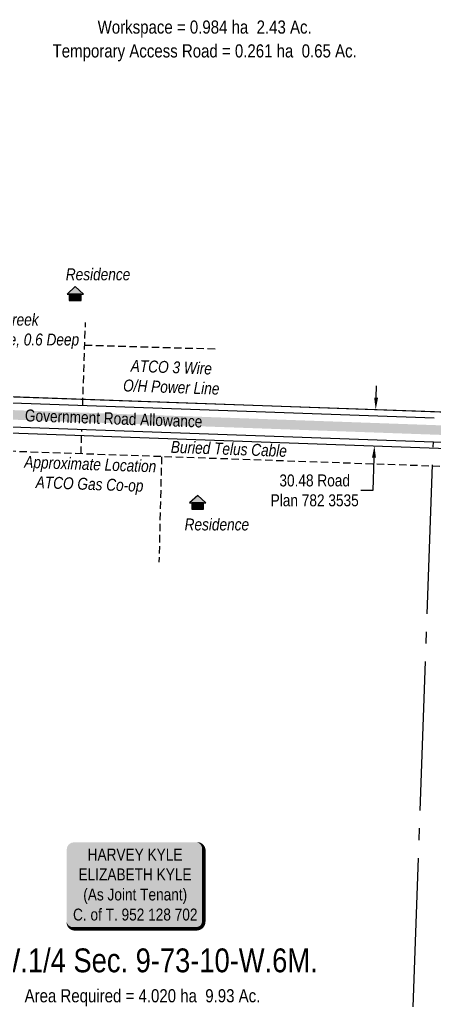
# Model space of a CAD drawing. Extents: x 338216 to 346362, y 6125251 to 6136161.
# Drawn here: x 342632 to 342980, y 6132260 to 6133091 of the extents above; entities that cross this region are included whole.
import ezdxf
from ezdxf.enums import TextEntityAlignment as Align

# ---------------------------------------------------------------- set-up
doc = ezdxf.new("R2010")
doc.units = 0
doc.header["$LTSCALE"] = 5
doc.header["$PDSIZE"] = 0.5
doc.linetypes.add('foc-QUARTERLINE', pattern=[33, 25, -3, 2, -3])
doc.linetypes.add('UG_PIPE', pattern=[1.875, 1.25, -0.625])
doc.layers.get('Defpoints').update_dxf_attribs({"color": 9})
for name, color, linetype in [('AS-OWNER', 7, 'Continuous'), ('AS-PIPE-UG', 44, 'UG_PIPE'), ('AS-PIPE-UG-T', 44, 'Continuous'), ('AS-POWER', 104, 'foc-POWER'), ('AS-POWER-T', 104, 'Continuous'), ('AS-RESIDENCE', 14, 'Continuous'), ('AS-ROADS', 254, 'Continuous'), ('AS-TELUS', 224, 'foc-TEL'), ('C-SYMBOL', 7, 'Continuous'), ('L-AREAREQUIRED', 7, 'Continuous'), ('L-AREAWORK', 5, 'Continuous'), ('L-QSEC', 8, 'foc-QUARTERLINE'), ('L-ROAD-T', 7, 'Continuous'), ('L-SEC', 7, 'Continuous'), ('L-TITLEDB', 4, 'Continuous'), ('L-TITLEDB-T', 4, 'Continuous'), ('T-WATER-T', 170, 'Continuous')]:
    doc.layers.add(name, color=color, linetype=linetype)
doc.styles.add('100L', font='ARIALN.TTF', dxfattribs={"height": 11})
doc.styles.add('175L', font='ARIALN.TTF', dxfattribs={"height": 20})
doc.styles.add('80', font='ARIALN.TTF', dxfattribs={"height": 10})
doc.styles.add('80CG', font='ARIALN.TTF', dxfattribs={"height": 10})
doc.styles.add('80L', font='ARIALN.TTF', dxfattribs={"height": 10})
doc.styles.add('foc-LtypeFont', font='ARIALN.TTF', dxfattribs={"height": 7.35})
doc.styles.add('TXT', font='ARIALN.TTF', dxfattribs={"height": 0.2})
doc.linetypes.add('foc-POWER', pattern='A,6,-1,["P",foc-LtypeFont,S=0.2,R=0,X=-0.625,Y=-0.75],-1.24,4', length=12.24)
doc.linetypes.add('foc-POWER-NOLINE', pattern='A,0,-4,["P",foc-LtypeFont,S=0.2,R=0,X=-0.625,Y=-0.75],-8.24', length=12.24)
doc.linetypes.add('foc-TEL', pattern='A,2,-1,["T",foc-LtypeFont,S=0.2,R=0,X=-0.425,Y=-0.75],-1.24,8', length=12.24)
doc.linetypes.add('foc-TEL-NOLINE', pattern='A,0,-2,["T",foc-LtypeFont,S=0.2,R=0,X=-0.425,Y=-0.75],-10.24', length=12.24)
doc.dimstyles.new('Compass 5 000', dxfattribs={"dimscale": 5, "dimtxt": 9, "dimasz": 2, "dimexe": 0.2, "dimexo": 0.0625, "dimgap": 0.5, "dimtad": 0, "dimtih": 1, "dimtoh": 1, "dimzin": 0, "dimdsep": 46, "dimtxsty": '80CG', "dimcen": 0.1, "dimse1": 1, "dimse2": 1, "dimclrd": 256, "dimclrt": 256, "dimaunit": 1, "dimadec": 4, "dimazin": 0, "dimtfac": 0.06, "dimtofl": 0, "dimtmove": 0, "dimatfit": 1, "dimfxl": 0.2, "dimtolj": 1, "dimtzin": 0, "dimlwd": -1, "dimarcsym": 0})

# ---------------------------------------------------------------- blocks, each defined once
blk = doc.blocks.new('*U83')
h = blk.add_hatch(color=59)
edge = h.paths.add_edge_path()
edge.add_line((-51.5, -37), (51.5, -37))
edge.add_arc((51.5, -31), 6, 270, 360)
edge.add_line((57.5, -31), (57.5, 29.5))
edge.add_arc((51.5, 29.5), 6, 0, 90)
edge.add_line((51.5, 35.5), (-51.5, 35.5))
edge.add_arc((-51.5, 29.5), 6, 90, 180)
edge.add_line((-57.5, 29.5), (-57.5, -31))
edge.add_arc((-51.5, -31), 6, 180, 270)
at = {"color": 1, "flags": 128}
blk.add_lwpolyline([(-51.5, -37, 3, 3, 0), (51.5, -37, 3, 3, 0.414214), (57.5, -31, 3, 3, 0), (57.5, 29.5, 3, 0, 0.414214), (51.5, 35.5, 0, 0, 0), (-51.5, 35.5, 0, 0, 0.414214), (-57.5, 29.5, 0, 0, 0), (-57.5, -31, 0, 3, 0.414214)], format="xyseb", close=True, dxfattribs=at)
blk.add_lwpolyline([(-36.9, -26.42, 0, 7.5, 0), (0, 0, 0, 0, 0)], format="xyseb", dxfattribs=at)
at = {"color": 1, "style": '80'}
blk.add_attdef('ENTER_TEXT_001', (-35.99, -5), '', height=10, dxfattribs=at)
blk = doc.blocks.new('res_occ')
for points in [[(0.1, 0.89), (-1.26, -0.37), (1.46, -0.37)], [(-0.9, -1.43), (1.1, -1.43), (1.1, -0.37), (-0.9, -0.37)]]:
    blk.add_hatch(color=14).paths.add_polyline_path(points)
at = {"color": 14}
for points in [[(0.1, 0.89), (-1.26, -0.37), (1.46, -0.37)], [(-0.9, -1.43), (1.1, -1.43), (1.1, -0.37), (-0.9, -0.37)]]:
    blk.add_lwpolyline(points, close=True, dxfattribs=at)
blk = doc.blocks.new('*D252')
at = {"layer": 'Defpoints', "color": 0, "transparency": 16777216}
for p in [(342920.94, 6132764.77), (342919.86, 6132734.31), (342929.88, 6132733.96)]:
    blk.add_point(p, dxfattribs=at)
at = {"layer": 'L-TITLEDB-T', "transparency": 16777216}
for p, q in [((342931.33, 6132774.4), (342931.68, 6132784.4)), ((342929.53, 6132723.96), (342928.55, 6132696.51)), ((342928.55, 6132696.51), (342918.55, 6132696.51))]:
    blk.add_line(p, q, dxfattribs=at)
for points in [[(342929.66, 6132774.46), (342932.99, 6132774.34), (342930.97, 6132764.41)], [(342927.86, 6132724.02), (342931.19, 6132723.9), (342929.88, 6132733.96)]]:
    blk.add_solid(points, dxfattribs=at)
at = {"layer": 'L-TITLEDB-T', "transparency": 16777216, "insert": (342879.78, 6132696.51), "char_height": 10, "attachment_point": 5, "style": '80CG'}
blk.add_mtext('\\A1;30.48 Road\\PPlan 782 3535', dxfattribs=at)

msp = doc.modelspace()

# ---------------------------------------------------------------- linework, layer by layer
at = {"layer": 'AS-PIPE-UG', "flags": 128}
for points in [[(342685.068, 6132767.887), (342687.448, 6132837.37)], [(342686.802, 6132818.52), (342797.524, 6132815.236)], [(343781.275, 6132688.804), (342193.794, 6132744.357), (342180.241, 6132745.484), (342177.236, 6132745.484), (342177.831, 6132765.786)], [(342683.671, 6132727.113), (342684.379, 6132747.786)], [(342751.254, 6132724.754), (342749.073, 6132636.233)]]:
    msp.add_lwpolyline(points, dxfattribs=at)
at = {"layer": 'AS-POWER', "linetype": 'foc-POWER-NOLINE', "flags": 128}
msp.add_lwpolyline([(342177.927, 6132790.747), (342980.247, 6132762.653), (343782.863, 6132734.049)], dxfattribs=at)
at = {"layer": 'AS-ROADS', "const_width": 7.998, "flags": 128}
msp.add_lwpolyline([(343902.391, 6132714.365), (342821.4, 6132752.991), (342660.487, 6132758.677), (342446.782, 6132766.45), (342313.349, 6132771.209), (342250.102, 6132773.243), (342168.61, 6132775.886), (342072.448, 6132779.454), (342056.957, 6132779.986)], dxfattribs=at)
at = {"layer": 'AS-TELUS', "linetype": 'foc-TEL-NOLINE', "flags": 128}
msp.add_lwpolyline([(342176.617, 6132765.829), (342979.34, 6132737.375), (343781.976, 6132708.77)], dxfattribs=at)
at = {"layer": 'L-QSEC'}
msp.add_line((342950.818, 6131933.394), (342979.34, 6132737.375), dxfattribs=at)
at = {"layer": 'L-SEC', "flags": 128}
for points in [[(342177.33, 6132785.936), (342980.052, 6132757.475)], [(342177.334, 6132785.936), (342980.061, 6132757.475)], [(342176.618, 6132765.836), (342979.34, 6132737.375)], [(342979.34, 6132737.375), (343781.976, 6132708.77)]]:
    msp.add_lwpolyline(points, dxfattribs=at)
at = {"layer": 'L-TITLEDB', "flags": 128}
for points in [[(342177.506, 6132791.121), (342554.065, 6132777.842), (343782.863, 6132734.049)], [(342176.432, 6132760.666), (342552.991, 6132747.388), (343781.794, 6132703.594)]]:
    msp.add_lwpolyline(points, dxfattribs=at)

# ---------------------------------------------------------------- block references
at = {"layer": 'AS-OWNER'}
ref = msp.add_blockref('*U83', (342729.163, 6132365.793), dxfattribs=dict(at, xscale=0.99978011, yscale=0.99978011, zscale=0.99978011))
ref.add_attrib('ENTER_TEXT_001', 'HARVEY KYLE', (342689.254, 6132386.048), dxfattribs={"layer": '0', "color": 1, "height": 9.9978, "style": '80'})
ref.add_attrib('ENTER_TEXT_002', 'ELIZABETH KYLE', (342681.599, 6132369.385), dxfattribs={"layer": '0', "color": 1, "height": 9.9978, "style": '80'})
ref.add_attrib('ENTER_TEXT_003', '(As Joint Tenant)', (342685.558, 6132352.552), dxfattribs={"layer": '0', "color": 1, "height": 9.9978, "style": '80'})
ref.add_attrib('ENTER_TEXT_004', 'C. of T. 952 128 702', (342676.975, 6132335.711), dxfattribs={"layer": '0', "color": 1, "height": 9.9978, "style": '80'})
at = {"layer": 'AS-RESIDENCE', "xscale": 4.998900549999906, "yscale": 4.998900549999906, "zscale": 4.998900549999906}
for p in [(342678.349, 6132863.094), (342781.077, 6132687.883)]:
    msp.add_blockref('res_occ', p, dxfattribs=at)

# ---------------------------------------------------------------- texts
at = {"layer": 'AS-PIPE-UG-T', "insert": (342636.224, 6132725.524), "char_height": 9.9978, "attachment_point": 1, "rotation": 358.001047, "style": '80L'}
msp.add_mtext_dynamic_manual_height_columns('\\pi0.062152;{\\fArial Narrow|b0|i1|c0|p34;Approximate Location\\P\\pi10.247;ATCO Gas Co-op}', width=110.63206, gutter_width=49.989, heights=[0], dxfattribs=at)
at = {"layer": 'AS-POWER-T', "insert": (342719.233, 6132806.364), "char_height": 9.9978, "attachment_point": 1, "rotation": 357.973906, "style": '80L'}
msp.add_mtext_dynamic_manual_height_columns('\\pi6.4265;{\\fArial Narrow|b0|i1|c0|p34;ATCO 3 Wire\\P\\pi0.57511;O/H Power Line}', width=80.65525, gutter_width=49.989, heights=[0], dxfattribs=at)
at = {"layer": 'AS-RESIDENCE', "char_height": 9.9978, "attachment_point": 1, "style": '80L'}
for insert in [(342670.905, 6132882.831), (342770.607, 6132672.985)]:
    msp.add_mtext_dynamic_manual_height_columns('{\\fArial Narrow|b0|i1|c0|p34;Residence}', width=34.11404, gutter_width=49.989, heights=[0], dxfattribs=dict(at, insert=insert))
at = {"layer": 'AS-TELUS', "insert": (342759.276, 6132738.125), "char_height": 9.9978, "attachment_point": 1, "rotation": 357.958867, "style": 'TXT'}
msp.add_mtext_dynamic_manual_height_columns('{\\fArial Narrow|b0|i1|c0|p34;Buried Telus Cable}', width=97.21368, gutter_width=1, heights=[0], dxfattribs=at)
at = {"layer": 'C-SYMBOL', "color": 3, "style": '175L'}
msp.add_text('N.W.1/4 Sec. 9-73-10-W.6M.', height=19.9956, dxfattribs=at).set_placement((342735.253, 6132286.279), align=Align.BOTTOM_CENTER)
at = {"layer": 'L-AREAREQUIRED', "color": 5, "style": '100L'}
msp.add_text('Area Required = 4.020 ha  9.93 Ac.', height=10.99758, dxfattribs=at).set_placement((342735.253, 6132263.784), align=Align.BOTTOM_CENTER)
at = {"layer": 'L-AREAWORK', "color": 5, "style": '100L'}
for s, p in [('Workspace = 0.984 ha  2.43 Ac.', (342787.447, 6133076.472)), ('Temporary Access Road = 0.261 ha  0.65 Ac.', (342787.447, 6133056.476))]:
    msp.add_text(s, height=10.99758, dxfattribs=at).set_placement(p, align=Align.BOTTOM_CENTER)
at = {"layer": 'L-ROAD-T', "style": '80L'}
msp.add_text('Government Road Allowance', height=9.9978, rotation=357.971317, dxfattribs=at).set_placement((342711.065, 6132756.907), align=Align.MIDDLE_CENTER)
at = {"layer": 'T-WATER-T', "insert": (342583.645, 6132844.802), "char_height": 9.9978, "attachment_point": 1, "style": '80L'}
msp.add_mtext_dynamic_manual_height_columns('\\pi33.907;{\\fArial Narrow|b0|i1|c0|p34;Creek\\P\\pi0.39834;2.5 Wide, 0.6 Deep}', width=97.93083, gutter_width=50, heights=[0], dxfattribs=at)

# ---------------------------------------------------------------- dimensions: what is measured, and where the dimension line sits
at = {"layer": 'L-TITLEDB-T'}
dim = msp.add_linear_dim(base=(342929.884, 6132733.956), p1=(342920.945, 6132764.767), p2=(342919.859, 6132734.313), angle=267.958867, text='30.48 Road\\PPlan 782 3535', dimstyle='Compass 5 000', dxfattribs=at)
dim.commit()
dim.dimension.update_dxf_attribs({"geometry": '*D252', "text_midpoint": (342879.781, 6132696.514), "dimtype": 161})

doc.saveas('drawing.dxf')
